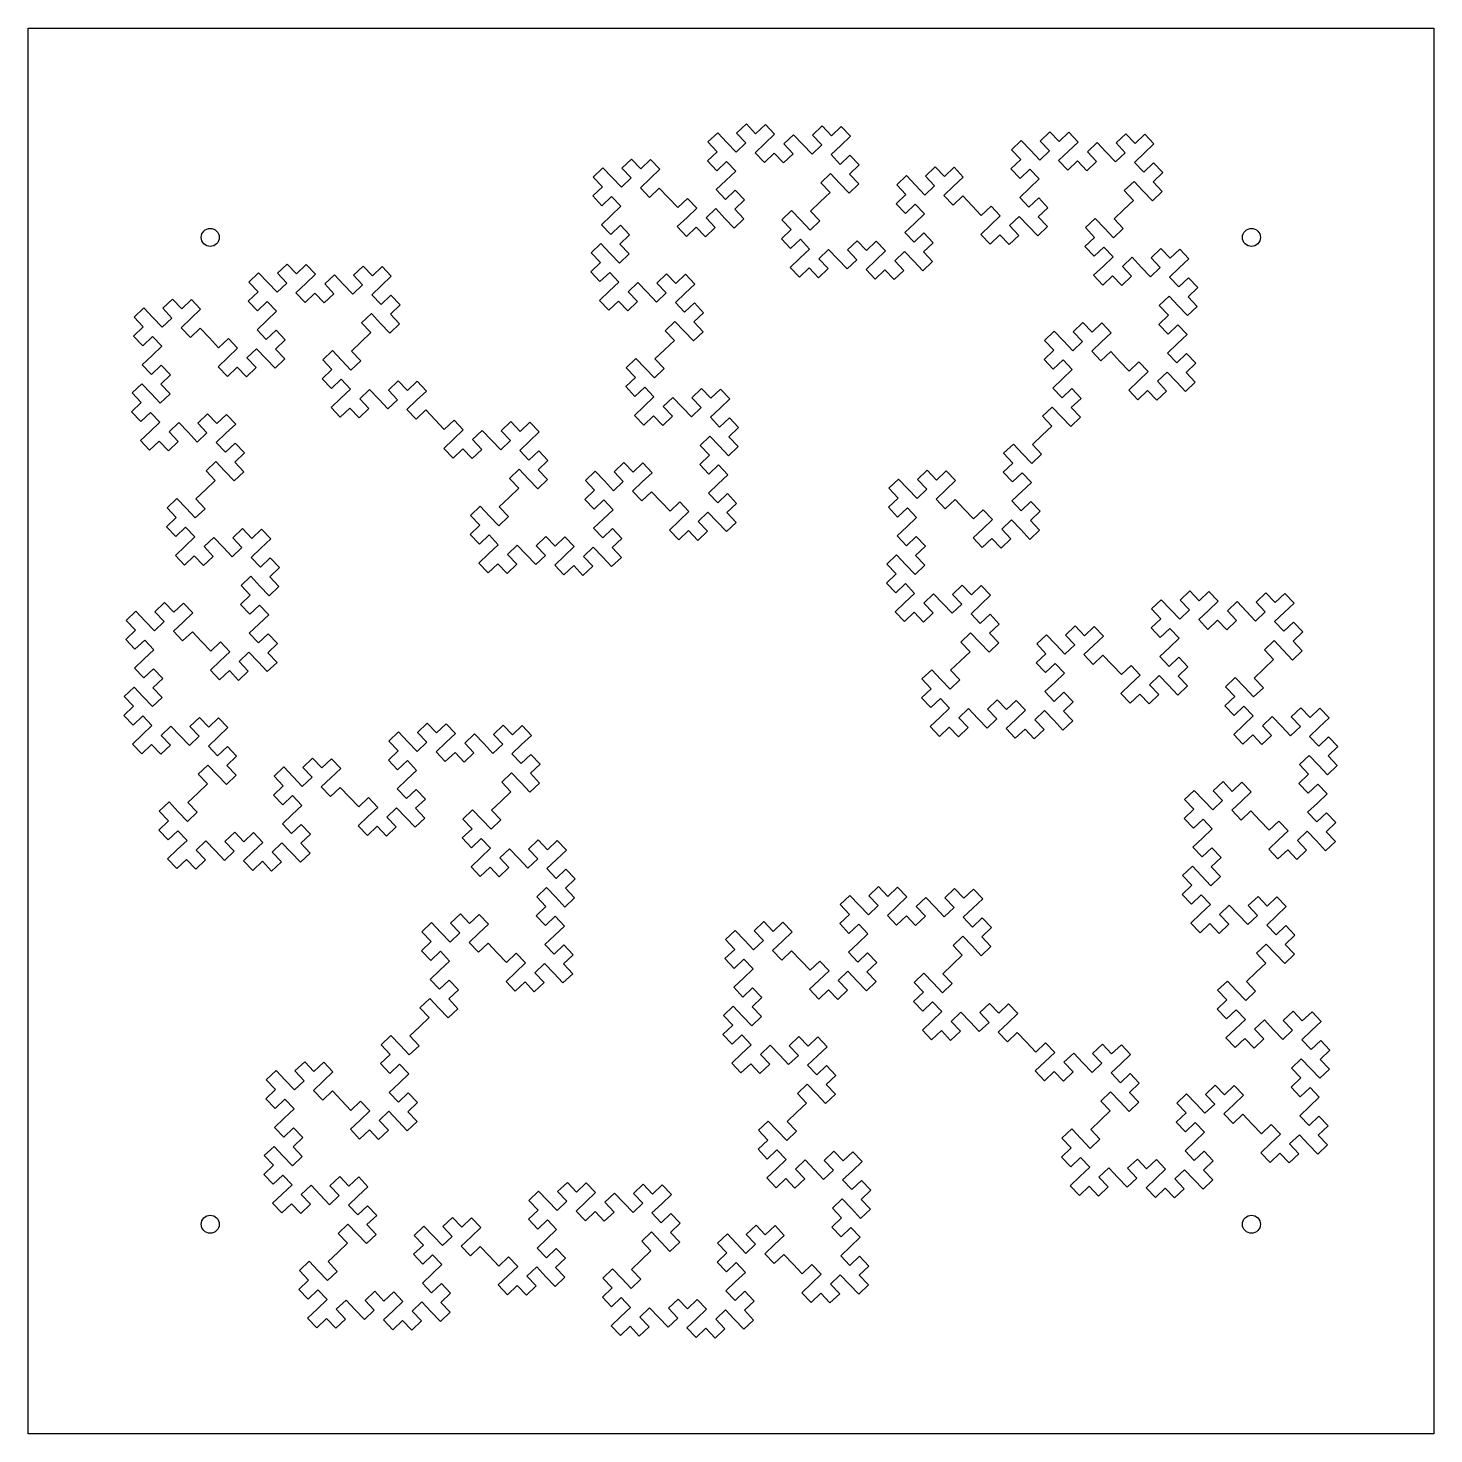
# Model space of a CAD drawing. Extents: x 13 to 197, y 56 to 241.
import ezdxf

# ---------------------------------------------------------------- set-up
doc = ezdxf.new("R2010")
doc.units = 0
doc.layers.get('0').update_dxf_attribs({"linetype": 'CONTINUOUS'})

msp = doc.modelspace()

# ---------------------------------------------------------------- linework, layer by layer
at = {"color": 5}
for points in [[(12.563976, 240.936025), (197.436026, 240.936025), (197.436026, 56.063977), (12.563976, 56.063977)], [(37.698561, 213.412048)], [(174.629035, 213.412048)], [(37.698561, 83.630255)], [(174.629035, 83.630255)]]:
    msp.add_lwpolyline(points, close=True, dxfattribs=at)
at = {"color": 7}
msp.add_lwpolyline([(25.145936, 150.551116), (26.425277, 151.766358), (25.210035, 153.045699), (26.489376, 154.260941), (27.704618, 152.9816), (28.91986, 151.702259), (30.199201, 152.917501), (28.983959, 154.196842), (30.2633, 155.412084), (29.048058, 156.691425), (27.768717, 155.476183), (26.553475, 156.755524), (27.832816, 157.970766), (29.112156, 159.186008), (27.896914, 160.465349), (26.617573, 159.250107), (25.402331, 160.529448), (26.681672, 161.74469), (25.46643, 163.024031), (26.745771, 164.239273), (27.961013, 162.959932), (29.176255, 161.680591), (30.455596, 162.895833), (29.240354, 164.175174), (30.519695, 165.390416), (31.734937, 164.111075), (33.014278, 165.326317), (34.22952, 164.046976), (32.950179, 162.831734), (31.670838, 161.616492), (32.88608, 160.337151), (34.165421, 161.552394), (35.380663, 160.273053), (36.595905, 158.993712), (37.875246, 160.208954), (39.090488, 158.929613), (37.811147, 157.714371), (36.531807, 156.499129), (37.747049, 155.219788), (39.02639, 156.43503), (40.241632, 155.155689), (41.520973, 156.370931), (40.30573, 157.650272), (41.585071, 158.865514), (42.800313, 157.586173), (44.015556, 156.306833), (45.294896, 157.522075), (44.079654, 158.801415), (45.358995, 160.016658), (44.143753, 161.295998), (42.864412, 160.080756), (41.64917, 161.360097), (42.928511, 162.575339), (44.207852, 163.790581), (42.99261, 165.069922), (41.713269, 163.85468), (40.498027, 165.134021), (41.777368, 166.349263), (40.562125, 167.628604), (41.841466, 168.843846), (43.056708, 167.564505), (44.271951, 166.285164), (45.551291, 167.500407), (44.336049, 168.779747), (45.61539, 169.99499), (44.400148, 171.27433), (43.120807, 170.059088), (41.905565, 171.338429), (43.184906, 172.553671), (44.464247, 173.768913), (43.249005, 175.048254), (41.969664, 173.833012), (40.754422, 175.112353), (39.475081, 173.897111), (40.690323, 172.61777), (39.410982, 171.402528), (38.19574, 172.681869), (36.980498, 173.96121), (35.701157, 172.745968), (36.916399, 171.466627), (35.637058, 170.251385), (34.421816, 171.530725), (33.142475, 170.315483), (31.927233, 171.594824), (33.206574, 172.810066), (34.485915, 174.025308), (33.270673, 175.304649), (31.991332, 174.089407), (30.77609, 175.368748), (32.055431, 176.58399), (30.840189, 177.863331), (32.119529, 179.078573), (33.334772, 177.799232), (34.550014, 176.519891), (35.829355, 177.735133), (34.614112, 179.014474), (35.893453, 180.229716), (37.172794, 181.444959), (35.957552, 182.724299), (37.236893, 183.939542), (38.452135, 182.660201), (39.667377, 181.38086), (40.946718, 182.596102), (39.731476, 183.875443), (41.010817, 185.090685), (39.795575, 186.370026), (38.516234, 185.154784), (37.300992, 186.434125), (38.580333, 187.649367), (39.859673, 188.864609), (38.644431, 190.14395), (37.36509, 188.928708), (36.149848, 190.208048), (34.870507, 188.992806), (36.08575, 187.713465), (34.806409, 186.498223), (33.591167, 187.777564), (32.375924, 189.056905), (31.096584, 187.841663), (32.311826, 186.562322), (31.032485, 185.34708), (29.817243, 186.626421), (28.537902, 185.411179), (27.32266, 186.69052), (28.602001, 187.905762), (29.881342, 189.121004), (28.666099, 190.400345), (27.386759, 189.185103), (26.171516, 190.464443), (27.450857, 191.679686), (26.235615, 192.959026), (27.514956, 194.174269), (28.730198, 192.894928), (29.94544, 191.615587), (31.224781, 192.830829), (30.009539, 194.11017), (31.28888, 195.325412), (30.073638, 196.604753), (28.794297, 195.389511), (27.579055, 196.668852), (28.858396, 197.884094), (30.137737, 199.099336), (28.922494, 200.378677), (27.643154, 199.163434), (26.427911, 200.442775), (27.707252, 201.658017), (26.49201, 202.937358), (27.771351, 204.1526), (28.986593, 202.87326), (30.201835, 201.593919), (31.481176, 202.809161), (30.265934, 204.088502), (31.545275, 205.303744), (32.760517, 204.024403), (34.039858, 205.239645), (35.2551, 203.960304), (33.975759, 202.745062), (32.696418, 201.52982), (33.91166, 200.250479), (35.191001, 201.465721), (36.406243, 200.18638), (37.621485, 198.907039), (38.900826, 200.122282), (40.116068, 198.842941), (38.836728, 197.627699), (37.557387, 196.412456), (38.772629, 195.133116), (40.05197, 196.348358), (41.267212, 195.069017), (42.546553, 196.284259), (41.331311, 197.5636), (42.610651, 198.778842), (43.825894, 197.499501), (45.041136, 196.22016), (46.320477, 197.435402), (45.105234, 198.714743), (46.384575, 199.929985), (45.169333, 201.209326), (43.889992, 199.994084), (42.67475, 201.273425), (43.954091, 202.488667), (45.233432, 203.703909), (44.01819, 204.98325), (42.738849, 203.768008), (41.523607, 205.047349), (42.802948, 206.262591), (41.587706, 207.541932), (42.867046, 208.757174), (44.082289, 207.477833), (45.297531, 206.198492), (46.576872, 207.413734), (45.361629, 208.693075), (46.64097, 209.908317), (47.856212, 208.628976), (49.135553, 209.844218), (50.350795, 208.564878), (49.071455, 207.349635), (47.792114, 206.134393), (49.007356, 204.855052), (50.286697, 206.070295), (51.501939, 204.790954), (52.78128, 206.006196), (51.566038, 207.285537), (52.845378, 208.500779), (54.060621, 207.221438), (55.275863, 205.942097), (56.555204, 207.157339), (55.339961, 208.43668), (56.619302, 209.651922), (57.834544, 208.372581), (59.113885, 209.587823), (60.329127, 208.308483), (59.049786, 207.09324), (57.770446, 205.877998), (58.985688, 204.598657), (60.265029, 205.8139), (61.480271, 204.534559), (60.20093, 203.319317), (61.416172, 202.039976), (60.136831, 200.824734), (58.921589, 202.104074), (57.706347, 203.383415), (56.427006, 202.168173), (57.642248, 200.888832), (56.362907, 199.67359), (55.083566, 198.458348), (56.298808, 197.179007), (55.019468, 195.963765), (53.804225, 197.243106), (52.588983, 198.522447), (51.309643, 197.307205), (52.524885, 196.027864), (51.245544, 194.812622), (52.460786, 193.533281), (53.740127, 194.748523), (54.955369, 193.469182), (53.676028, 192.25394), (52.396687, 191.038698), (53.611929, 189.759357), (54.89127, 190.974599), (56.106512, 189.695258), (57.385853, 190.9105), (56.170611, 192.189841), (57.449952, 193.405083), (58.665194, 192.125743), (59.880436, 190.846402), (61.159777, 192.061644), (59.944535, 193.340985), (61.223876, 194.556227), (62.439118, 193.276886), (63.718459, 194.492128), (64.933701, 193.212787), (63.65436, 191.997545), (62.375019, 190.782303), (63.590261, 189.502962), (64.869602, 190.718204), (66.084844, 189.438863), (67.300086, 188.159522), (68.579427, 189.374765), (69.794669, 188.095424), (68.515328, 186.880182), (67.235987, 185.664939), (68.45123, 184.385599), (69.73057, 185.600841), (70.945813, 184.3215), (72.225153, 185.536742), (71.009911, 186.816083), (72.289252, 188.031325), (73.504494, 186.751984), (74.719736, 185.472643), (75.999077, 186.687885), (74.783835, 187.967226), (76.063176, 189.182468), (77.278418, 187.903127), (78.557759, 189.118369), (79.773001, 187.839029), (78.49366, 186.623787), (77.214319, 185.408544), (78.429561, 184.129204), (79.708902, 185.344446), (80.924144, 184.065105), (79.644804, 182.849863), (80.860046, 181.570522), (79.580705, 180.35528), (78.365463, 181.634621), (77.150221, 182.913961), (75.87088, 181.698719), (77.086122, 180.419378), (75.806781, 179.204136), (74.52744, 177.988894), (75.742682, 176.709553), (74.463341, 175.494311), (73.248099, 176.773652), (72.032857, 178.052993), (70.753516, 176.837751), (71.968758, 175.55841), (70.689418, 174.343168), (71.90466, 173.063827), (73.184, 174.279069), (74.399243, 172.999728), (73.119902, 171.784486), (71.840561, 170.569244), (73.055803, 169.289903), (74.335144, 170.505145), (75.550386, 169.225804), (76.829727, 170.441047), (75.614485, 171.720387), (76.893826, 172.93563), (78.109068, 171.656289), (79.32431, 170.376948), (80.603651, 171.59219), (79.388409, 172.871531), (80.667749, 174.086773), (81.882992, 172.807432), (83.162332, 174.022674), (84.377575, 172.743333), (83.098234, 171.528091), (81.818893, 170.312849), (83.034135, 169.033508), (84.313476, 170.24875), (85.528718, 168.969409), (86.808059, 170.184651), (85.592817, 171.463992), (86.872158, 172.679234), (88.0874, 171.399894), (89.302642, 170.120553), (90.581983, 171.335795), (89.36674, 172.615136), (90.646081, 173.830378), (89.430839, 175.109719), (88.151498, 173.894477), (86.936256, 175.173817), (88.215597, 176.38906), (89.494938, 177.604302), (88.279696, 178.883643), (87.000355, 177.6684), (85.785113, 178.947741), (87.064454, 180.162983), (85.849212, 181.442324), (87.128553, 182.657566), (88.343795, 181.378226), (89.559037, 180.098885), (90.838378, 181.314127), (89.623136, 182.593468), (90.902476, 183.80871), (92.117719, 182.529369), (93.397059, 183.744611), (94.612301, 182.46527), (93.332961, 181.250028), (92.05362, 180.034786), (93.268862, 178.755445), (94.548203, 179.970687), (95.763445, 178.691346), (96.978687, 177.412005), (98.258028, 178.627248), (99.47327, 177.347907), (98.193929, 176.132665), (96.914588, 174.917422), (98.12983, 173.638082), (99.409171, 174.853324), (100.624413, 173.573983), (101.903754, 174.789225), (100.688512, 176.068566), (101.967853, 177.283808), (103.183095, 176.004467), (104.398337, 174.725126), (105.677678, 175.940368), (104.462436, 177.219709), (105.741777, 178.434951), (104.526535, 179.714292), (103.247194, 178.49905), (102.031952, 179.778391), (103.311293, 180.993633), (104.590633, 182.208875), (103.375391, 183.488216), (102.09605, 182.272974), (100.880808, 183.552315), (102.160149, 184.767557), (100.944907, 186.046898), (102.224248, 187.26214), (103.43949, 185.982799), (104.654732, 184.703458), (105.934073, 185.9187), (104.718831, 187.198041), (105.998172, 188.413283), (104.78293, 189.692624), (103.503589, 188.477382), (102.288347, 189.756723), (103.567688, 190.971965), (104.847028, 192.187207), (103.631786, 193.466548), (102.352445, 192.251306), (101.137203, 193.530647), (99.857862, 192.315405), (101.073105, 191.036064), (99.793764, 189.820822), (98.578522, 191.100162), (97.36328, 192.379503), (96.083939, 191.164261), (97.299181, 189.88492), (96.01984, 188.669678), (94.804598, 189.949019), (93.525257, 188.733777), (92.310015, 190.013118), (93.589356, 191.22836), (94.868697, 192.443602), (93.653454, 193.722943), (92.374114, 192.507701), (91.158871, 193.787042), (92.438212, 195.002284), (91.22297, 196.281625), (92.502311, 197.496867), (93.717553, 196.217526), (94.932795, 194.938185), (96.212136, 196.153427), (94.996894, 197.432768), (96.276235, 198.64801), (97.555576, 199.863252), (96.340334, 201.142593), (97.619675, 202.357835), (98.834917, 201.078494), (100.050159, 199.799153), (101.3295, 201.014396), (100.114258, 202.293736), (101.393598, 203.508979), (100.178356, 204.788319), (98.899015, 203.573077), (97.683773, 204.852418), (98.963114, 206.06766), (100.242455, 207.282902), (99.027213, 208.562243), (97.747872, 207.347001), (96.53263, 208.626342), (95.253289, 207.4111), (96.468531, 206.131759), (95.18919, 204.916517), (93.973948, 206.195858), (92.758706, 207.475199), (91.479365, 206.259957), (92.694607, 204.980616), (91.415266, 203.765374), (90.200024, 205.044714), (88.920683, 203.829472), (87.705441, 205.108813), (88.984782, 206.324055), (90.264123, 207.539297), (89.048881, 208.818638), (87.76954, 207.603396), (86.554298, 208.882737), (87.833639, 210.097979), (86.618397, 211.37732), (87.897738, 212.592562), (89.11298, 211.313221), (90.328222, 210.03388), (91.607563, 211.249123), (90.392321, 212.528463), (91.671662, 213.743706), (90.456419, 215.023046), (89.177079, 213.807804), (87.961836, 215.087145), (89.241177, 216.302387), (90.520518, 217.517629), (89.305276, 218.79697), (88.025935, 217.581728), (86.810693, 218.861069), (88.090034, 220.076311), (86.874792, 221.355652), (88.154133, 222.570894), (89.369375, 221.291553), (90.584617, 220.012212), (91.863958, 221.227454), (90.648716, 222.506795), (91.928057, 223.722037), (93.143299, 222.442697), (94.42264, 223.657939), (95.637882, 222.378598), (94.358541, 221.163356), (93.0792, 219.948114), (94.294442, 218.668773), (95.573783, 219.884015), (96.789025, 218.604674), (98.004267, 217.325333), (99.283608, 218.540575), (100.49885, 217.261234), (99.219509, 216.045992), (97.940168, 214.83075), (99.15541, 213.551409), (100.434751, 214.766651), (101.649993, 213.48731), (102.929334, 214.702553), (101.714092, 215.981893), (102.993433, 217.197136), (104.208675, 215.917795), (105.423917, 214.638454), (106.703258, 215.853696), (105.488016, 217.133037), (106.767357, 218.348279), (105.552115, 219.62762), (104.272774, 218.412378), (103.057532, 219.691719), (104.336873, 220.906961), (105.616214, 222.122203), (104.400971, 223.401544), (103.121631, 222.186302), (101.906388, 223.465642), (103.185729, 224.680885), (101.970487, 225.960225), (103.249828, 227.175467), (104.46507, 225.896127), (105.680312, 224.616786), (106.959653, 225.832028), (105.744411, 227.111369), (107.023752, 228.326611), (108.238994, 227.04727), (109.518335, 228.262512), (110.733577, 226.983171), (109.454236, 225.767929), (108.174895, 224.552687), (109.390137, 223.273346), (110.669478, 224.488588), (111.88472, 223.209247), (113.164061, 224.424489), (111.948819, 225.70383), (113.22816, 226.919072), (114.443402, 225.639732), (115.658644, 224.360391), (116.937985, 225.575633), (115.722743, 226.854974), (117.002084, 228.070216), (118.217326, 226.790875), (119.496667, 228.006117), (120.711909, 226.726776), (119.432568, 225.511534), (118.153227, 224.296292), (119.368469, 223.016951), (120.64781, 224.232193), (121.863052, 222.952852), (120.583711, 221.73761), (121.798954, 220.458269), (120.519613, 219.243027), (119.304371, 220.522368), (118.089128, 221.801709), (116.809788, 220.586467), (118.02503, 219.307126), (116.745689, 218.091884), (115.466348, 216.876642), (116.68159, 215.597301), (115.402249, 214.382059), (114.187007, 215.6614), (112.971765, 216.940741), (111.692424, 215.725498), (112.907666, 214.446158), (111.628325, 213.230915), (112.843567, 211.951575), (114.122908, 213.166817), (115.33815, 211.887476), (114.05881, 210.672234), (112.779469, 209.456992), (113.994711, 208.177651), (115.274052, 209.392893), (116.489294, 208.113552), (117.768635, 209.328794), (116.553393, 210.608135), (117.832733, 211.823377), (119.047976, 210.544036), (120.263218, 209.264695), (121.542559, 210.479937), (120.327316, 211.759278), (121.606657, 212.97452), (122.821899, 211.69518), (124.10124, 212.910422), (125.316482, 211.631081), (124.037142, 210.415839), (122.757801, 209.200597), (123.973043, 207.921256), (125.252384, 209.136498), (126.467626, 207.857157), (127.746967, 209.072399), (126.531724, 210.35174), (127.811065, 211.566982), (129.026307, 210.287641), (130.24155, 209.0083), (131.52089, 210.223542), (130.305648, 211.502883), (131.584989, 212.718125), (130.369747, 213.997466), (129.090406, 212.782224), (127.875164, 214.061565), (129.154505, 215.276807), (130.433846, 216.492049), (129.218604, 217.77139), (127.939263, 216.556148), (126.724021, 217.835489), (128.003362, 219.050731), (126.78812, 220.330072), (128.06746, 221.545314), (129.282702, 220.265973), (130.497945, 218.986632), (131.777285, 220.201874), (130.562043, 221.481215), (131.841384, 222.696457), (133.056626, 221.417116), (134.335967, 222.632359), (135.551209, 221.353018), (134.271868, 220.137776), (132.992528, 218.922533), (134.20777, 217.643193), (135.487111, 218.858435), (136.702353, 217.579094), (137.917595, 216.299753), (139.196936, 217.514995), (140.412178, 216.235654), (139.132837, 215.020412), (137.853496, 213.80517), (139.068738, 212.525829), (140.348079, 213.741071), (141.563321, 212.46173), (142.842662, 213.676972), (141.62742, 214.956313), (142.906761, 216.171555), (144.122003, 214.892215), (145.337245, 213.612874), (146.616586, 214.828116), (145.401344, 216.107457), (146.680685, 217.322699), (145.465442, 218.60204), (144.186102, 217.386798), (142.97086, 218.666138), (144.2502, 219.881381), (145.529541, 221.096623), (144.314299, 222.375963), (143.034958, 221.160721), (141.819716, 222.440062), (143.099057, 223.655304), (141.883815, 224.934645), (143.163156, 226.149887), (144.378398, 224.870546), (145.59364, 223.591206), (146.872981, 224.806448), (145.657739, 226.085789), (146.93708, 227.301031), (148.152322, 226.02169), (149.431663, 227.236932), (150.646905, 225.957591), (149.367564, 224.742349), (148.088223, 223.527107), (149.303465, 222.247766), (150.582806, 223.463008), (151.798048, 222.183667), (153.077389, 223.398909), (151.862147, 224.67825), (153.141488, 225.893492), (154.35673, 224.614151), (155.571972, 223.334811), (156.851313, 224.550053), (155.636071, 225.829394), (156.915412, 227.044636), (158.130654, 225.765295), (159.409995, 226.980537), (160.625237, 225.701196), (159.345896, 224.485954), (158.066555, 223.270712), (159.281797, 221.991371), (160.561138, 223.206613), (161.77638, 221.927272), (160.497039, 220.71203), (161.712281, 219.432689), (160.43294, 218.217447), (159.217698, 219.496788), (158.002456, 220.776129), (156.723115, 219.560887), (157.938357, 218.281546), (156.659017, 217.066304), (155.379676, 215.851062), (156.594918, 214.571721), (155.315577, 213.356479), (154.100335, 214.63582), (152.885093, 215.91516), (151.605752, 214.699918), (152.820994, 213.420577), (151.541653, 212.205335), (152.756895, 210.925994), (154.036236, 212.141237), (155.251478, 210.861896), (153.972137, 209.646654), (152.692796, 208.431411), (153.908039, 207.152071), (155.187379, 208.367313), (156.402621, 207.087972), (157.681962, 208.303214), (156.46672, 209.582555), (157.746061, 210.797797), (158.961303, 209.518456), (160.176545, 208.239115), (161.455886, 209.454357), (160.240644, 210.733698), (161.519985, 211.94894), (162.735227, 210.669599), (164.014568, 211.884841), (165.22981, 210.605501), (163.950469, 209.390259), (162.671128, 208.175016), (163.88637, 206.895676), (165.165711, 208.110918), (166.380953, 206.831577), (165.101613, 205.616335), (166.316855, 204.336994), (165.037514, 203.121752), (163.822272, 204.401093), (162.60703, 205.680433), (161.327689, 204.465191), (162.542931, 203.18585), (161.26359, 201.970608), (162.478832, 200.691267), (163.758173, 201.90651), (164.973415, 200.627169), (163.694074, 199.411927), (162.414733, 198.196684), (163.629975, 196.917344), (164.909316, 198.132586), (166.124558, 196.853245), (164.845218, 195.638003), (166.06046, 194.358662), (164.781119, 193.14342), (163.565877, 194.422761), (162.350635, 195.702102), (161.071294, 194.486859), (162.286536, 193.207519), (161.007195, 191.992276), (159.791953, 193.271617), (158.512612, 192.056375), (157.29737, 193.335716), (158.576711, 194.550958), (159.856052, 195.7662), (158.640809, 197.045541), (157.361469, 195.830299), (156.146226, 197.10964), (154.930984, 198.388981), (153.651643, 197.173739), (152.436401, 198.45308), (153.715742, 199.668322), (154.995083, 200.883564), (153.779841, 202.162905), (152.5005, 200.947663), (151.285258, 202.227003), (150.005917, 201.011761), (151.221159, 199.73242), (149.941818, 198.517178), (148.726576, 199.796519), (147.511334, 201.07586), (146.231993, 199.860618), (147.447235, 198.581277), (146.167895, 197.366035), (147.383137, 196.086694), (148.662478, 197.301936), (149.87772, 196.022595), (148.598379, 194.807353), (147.319038, 193.592111), (148.53428, 192.31277), (149.813621, 193.528012), (151.028863, 192.248671), (149.749522, 191.033429), (150.964764, 189.754088), (149.685423, 188.538846), (148.470181, 189.818187), (147.254939, 191.097528), (145.975598, 189.882286), (147.19084, 188.602945), (145.911499, 187.387703), (144.632159, 186.172461), (145.847401, 184.89312), (144.56806, 183.677878), (143.352818, 184.957219), (142.137576, 186.23656), (140.858235, 185.021318), (142.073477, 183.741977), (140.794136, 182.526735), (142.009378, 181.247394), (143.288719, 182.462636), (144.503961, 181.183295), (143.22462, 179.968053), (141.945279, 178.752811), (143.160521, 177.47347), (144.439862, 178.688712), (145.655104, 177.409371), (144.375764, 176.194129), (145.591006, 174.914788), (144.311665, 173.699546), (143.096423, 174.978887), (141.881181, 176.258228), (140.60184, 175.042986), (141.817082, 173.763645), (140.537741, 172.548403), (139.322499, 173.827744), (138.043158, 172.612501), (136.827916, 173.891842), (138.107257, 175.107084), (139.386598, 176.322326), (138.171356, 177.601667), (136.892015, 176.386425), (135.676773, 177.665766), (134.46153, 178.945107), (133.18219, 177.729865), (131.966947, 179.009206), (133.246288, 180.224448), (134.525629, 181.43969), (133.310387, 182.719031), (132.031046, 181.503789), (130.815804, 182.78313), (129.536463, 181.567887), (130.751705, 180.288547), (129.472364, 179.073305), (128.257122, 180.352645), (127.04188, 181.631986), (125.762539, 180.416744), (126.977781, 179.137403), (125.698441, 177.922161), (126.913683, 176.64282), (128.193024, 177.858062), (129.408266, 176.578722), (128.128925, 175.363479), (126.849584, 174.148237), (128.064826, 172.868896), (129.344167, 174.084139), (130.559409, 172.804798), (129.280068, 171.589556), (130.49531, 170.310215), (129.215969, 169.094973), (128.000727, 170.374313), (126.785485, 171.653654), (125.506144, 170.438412), (126.721386, 169.159071), (125.442046, 167.943829), (126.657288, 166.664488), (127.936629, 167.87973), (129.151871, 166.60039), (127.87253, 165.385147), (126.593189, 164.169905), (127.808431, 162.890565), (129.087772, 164.105807), (130.303014, 162.826466), (131.582355, 164.041708), (130.367113, 165.321049), (131.646454, 166.536291), (132.861696, 165.25695), (134.076938, 163.977609), (135.356279, 165.192851), (134.141037, 166.472192), (135.420378, 167.687434), (136.63562, 166.408093), (137.91496, 167.623335), (139.130203, 166.343995), (137.850862, 165.128752), (136.571521, 163.91351), (137.786763, 162.634169), (139.066104, 163.849412), (140.281346, 162.570071), (139.002005, 161.354829), (140.217247, 160.075488), (138.937906, 158.860246), (137.722664, 160.139586), (136.507422, 161.418927), (135.228081, 160.203685), (136.443323, 158.924344), (135.163982, 157.709102), (133.884642, 156.49386), (135.099884, 155.214519), (133.820543, 153.999277), (132.605301, 155.278618), (131.390059, 156.557959), (130.110718, 155.342717), (131.32596, 154.063376), (130.046619, 152.848134), (131.261861, 151.568793), (132.541202, 152.784035), (133.756444, 151.504694), (132.477103, 150.289452), (131.197762, 149.07421), (132.413004, 147.794869), (133.692345, 149.010111), (134.907587, 147.73077), (136.186928, 148.946012), (134.971686, 150.225353), (136.251027, 151.440595), (137.466269, 150.161255), (138.681511, 148.881914), (139.960852, 150.097156), (138.74561, 151.376497), (140.024951, 152.591739), (141.240193, 151.312398), (142.519534, 152.52764), (143.734776, 151.248299), (142.455435, 150.033057), (141.176094, 148.817815), (142.391336, 147.538474), (143.670677, 148.753716), (144.885919, 147.474375), (146.16526, 148.689617), (144.950018, 149.968958), (146.229359, 151.1842), (147.444601, 149.90486), (148.659843, 148.625519), (149.939184, 149.840761), (148.723942, 151.120102), (150.003283, 152.335344), (148.788041, 153.614685), (147.5087, 152.399443), (146.293458, 153.678783), (147.572799, 154.894025), (148.852139, 156.109268), (147.636897, 157.388608), (146.357556, 156.173366), (145.142314, 157.452707), (146.421655, 158.667949), (145.206413, 159.94729), (146.485754, 161.162532), (147.700996, 159.883191), (148.916238, 158.603851), (150.195579, 159.819093), (148.980337, 161.098434), (150.259678, 162.313676), (151.47492, 161.034335), (152.754261, 162.249577), (153.969503, 160.970236), (152.690162, 159.754994), (151.410821, 158.539752), (152.626063, 157.260411), (153.905404, 158.475653), (155.120646, 157.196312), (156.335888, 155.916971), (157.615229, 157.132213), (158.830471, 155.852873), (157.551131, 154.63763), (156.27179, 153.422388), (157.487032, 152.143047), (158.766373, 153.35829), (159.981615, 152.078949), (161.260956, 153.294191), (160.045714, 154.573532), (161.325054, 155.788774), (162.540296, 154.509433), (163.755539, 153.230092), (165.034879, 154.445334), (163.819637, 155.724675), (165.098978, 156.939917), (163.883736, 158.219258), (162.604395, 157.004016), (161.389153, 158.283357), (162.668494, 159.498599), (163.947835, 160.713841), (162.732593, 161.993182), (161.453252, 160.77794), (160.23801, 162.057281), (161.517351, 163.272523), (160.302109, 164.551864), (161.581449, 165.767106), (162.796692, 164.487765), (164.011934, 163.208424), (165.291275, 164.423666), (164.076032, 165.703007), (165.355373, 166.918249), (166.570615, 165.638908), (167.849956, 166.85415), (169.065198, 165.574809), (167.785857, 164.359567), (166.506517, 163.144325), (167.721759, 161.864984), (169.0011, 163.080226), (170.216342, 161.800886), (171.495683, 163.016128), (170.28044, 164.295469), (171.559781, 165.510711), (172.775023, 164.23137), (173.990266, 162.952029), (175.269606, 164.167271), (174.054364, 165.446612), (175.333705, 166.661854), (176.548947, 165.382513), (177.828288, 166.597755), (179.04353, 165.318414), (177.764189, 164.103172), (176.484849, 162.88793), (177.700091, 161.608589), (178.979432, 162.823831), (180.194674, 161.544491), (178.915333, 160.329248), (180.130575, 159.049908), (178.851234, 157.834665), (177.635992, 159.114006), (176.42075, 160.393347), (175.141409, 159.178105), (176.356651, 157.898764), (175.07731, 156.683522), (173.797969, 155.46828), (175.013211, 154.188939), (173.733871, 152.973697), (172.518628, 154.253038), (171.303386, 155.532379), (170.024045, 154.317137), (171.239288, 153.037796), (169.959947, 151.822554), (171.175189, 150.543213), (172.45453, 151.758455), (173.669772, 150.479114), (172.390431, 149.263872), (171.11109, 148.04863), (172.326332, 146.769289), (173.605673, 147.984531), (174.820915, 146.70519), (176.100256, 147.920432), (174.885014, 149.199773), (176.164355, 150.415015), (177.379597, 149.135674), (178.594839, 147.856334), (179.87418, 149.071576), (178.658938, 150.350917), (179.938279, 151.566159), (181.153521, 150.286818), (182.432862, 151.50206), (183.648104, 150.222719), (182.368763, 149.007477), (181.089422, 147.792235), (182.304664, 146.512894), (183.584005, 147.728136), (184.799247, 146.448795), (183.519906, 145.233553), (184.735148, 143.954212), (183.455807, 142.73897), (182.240565, 144.018311), (181.025323, 145.297652), (179.745982, 144.08241), (180.961224, 142.803069), (179.681884, 141.587827), (180.897126, 140.308486), (182.176467, 141.523728), (183.391709, 140.244387), (182.112368, 139.029145), (180.833027, 137.813903), (182.048269, 136.534562), (183.32761, 137.749804), (184.542852, 136.470463), (183.263511, 135.255221), (184.478753, 133.97588), (183.199412, 132.760638), (181.98417, 134.039979), (180.768928, 135.31932), (179.489587, 134.104078), (180.704829, 132.824737), (179.425489, 131.609495), (178.210246, 132.888836), (176.930906, 131.673594), (175.715663, 132.952934), (176.995004, 134.168177), (178.274345, 135.383419), (177.059103, 136.66276), (175.779762, 135.447517), (174.56452, 136.726858), (173.349278, 138.006199), (172.069937, 136.790957), (170.854695, 138.070298), (172.134036, 139.28554), (173.413377, 140.500782), (172.198135, 141.780123), (170.918794, 140.564881), (169.703552, 141.844222), (168.424211, 140.62898), (169.639453, 139.349639), (168.360112, 138.134397), (167.14487, 139.413738), (165.929628, 140.693078), (164.650287, 139.477836), (165.865529, 138.198495), (164.586188, 136.983253), (165.80143, 135.703912), (167.080771, 136.919155), (168.296013, 135.639814), (167.016672, 134.424572), (165.737332, 133.209329), (166.952574, 131.929989), (168.231914, 133.145231), (169.447157, 131.86589), (168.167816, 130.650648), (169.383058, 129.371307), (168.103717, 128.156065), (166.888475, 129.435406), (165.673233, 130.714746), (164.393892, 129.499504), (165.609134, 128.220164), (164.329793, 127.004921), (165.545035, 125.725581), (166.824376, 126.940823), (168.039618, 125.661482), (166.760277, 124.44624), (165.480936, 123.230998), (166.696179, 121.951657), (167.975519, 123.166899), (169.190762, 121.887558), (170.470102, 123.1028), (169.25486, 124.382141), (170.534201, 125.597383), (171.749443, 124.318042), (172.964685, 123.038701), (174.244026, 124.253943), (173.028784, 125.533284), (174.308125, 126.748526), (175.523367, 125.469185), (176.802708, 126.684428), (178.01795, 125.405087), (176.738609, 124.189845), (175.459268, 122.974603), (176.674511, 121.695262), (177.953851, 122.910504), (179.169093, 121.631163), (177.889753, 120.415921), (179.104995, 119.13658), (177.825654, 117.921338), (176.610412, 119.200679), (175.39517, 120.48002), (174.115829, 119.264777), (175.331071, 117.985437), (174.05173, 116.770194), (172.772389, 115.554952), (173.987631, 114.275611), (172.70829, 113.060369), (171.493048, 114.33971), (170.277806, 115.619051), (168.998465, 114.403809), (170.213707, 113.124468), (168.934367, 111.909226), (170.149609, 110.629885), (171.42895, 111.845127), (172.644192, 110.565786), (171.364851, 109.350544), (170.08551, 108.135302), (171.300752, 106.855961), (172.580093, 108.071203), (173.795335, 106.791863), (175.074676, 108.007105), (173.859434, 109.286445), (175.138775, 110.501688), (176.354017, 109.222347), (177.569259, 107.943006), (178.8486, 109.158248), (177.633358, 110.437589), (178.912698, 111.652831), (180.127941, 110.37349), (181.407281, 111.588732), (182.622524, 110.309391), (181.343183, 109.094149), (180.063842, 107.878907), (181.279084, 106.599566), (182.558425, 107.814808), (183.773667, 106.535467), (182.494326, 105.320225), (183.709568, 104.040884), (182.430227, 102.825642), (181.214985, 104.104983), (179.999743, 105.384324), (178.720402, 104.169082), (179.935644, 102.889741), (178.656303, 101.674499), (179.871546, 100.395158), (181.150886, 101.6104), (182.366129, 100.331059), (181.086788, 99.115817), (179.807447, 97.900575), (181.022689, 96.621234), (182.30203, 97.836476), (183.517272, 96.557136), (182.237931, 95.341893), (183.453173, 94.062553), (182.173832, 92.84731), (180.95859, 94.126651), (179.743348, 95.405992), (178.464007, 94.19075), (179.679249, 92.911409), (178.399908, 91.696167), (177.184666, 92.975508), (175.905325, 91.760266), (174.690083, 93.039607), (175.969424, 94.254849), (177.248765, 95.470091), (176.033523, 96.749432), (174.754182, 95.53419), (173.53894, 96.813531), (172.323698, 98.092871), (171.044357, 96.877629), (169.829115, 98.15697), (171.108456, 99.372212), (172.387797, 100.587454), (171.172554, 101.866795), (169.893214, 100.651553), (168.677971, 101.930894), (167.398631, 100.715652), (168.613873, 99.436311), (167.334532, 98.221069), (166.11929, 99.50041), (164.904048, 100.779751), (163.624707, 99.564509), (164.839949, 98.285168), (163.560608, 97.069926), (164.77585, 95.790585), (166.055191, 97.005827), (167.270433, 95.726486), (165.991092, 94.511244), (164.711751, 93.296002), (165.926993, 92.016661), (167.206334, 93.231903), (168.421576, 91.952562), (167.142236, 90.73732), (168.357478, 89.457979), (167.078137, 88.242737), (165.862895, 89.522078), (164.647653, 90.801419), (163.368312, 89.586177), (164.583554, 88.306836), (163.304213, 87.091594), (162.088971, 88.370935), (160.80963, 87.155692), (159.594388, 88.435033), (160.873729, 89.650275), (162.15307, 90.865518), (160.937828, 92.144858), (159.658487, 90.929616), (158.443245, 92.208957), (157.163904, 90.993715), (158.379146, 89.714374), (157.099805, 88.499132), (155.884563, 89.778473), (154.669321, 91.057814), (153.38998, 89.842572), (154.605222, 88.563231), (153.325881, 87.347989), (152.110639, 88.62733), (150.831298, 87.412087), (149.616056, 88.691428), (150.895397, 89.90667), (152.174738, 91.121913), (150.959496, 92.401253), (149.680155, 91.186011), (148.464913, 92.465352), (149.744253, 93.680594), (148.529011, 94.959935), (149.808352, 96.175177), (151.023594, 94.895836), (152.238836, 93.616496), (153.518177, 94.831738), (152.302935, 96.111079), (153.582276, 97.326321), (154.861617, 98.541563), (153.646375, 99.820904), (154.925716, 101.036146), (156.140958, 99.756805), (157.3562, 98.477464), (158.635541, 99.692706), (157.420299, 100.972047), (158.69964, 102.187289), (157.484397, 103.46663), (156.205057, 102.251388), (154.989814, 103.530729), (156.269155, 104.745971), (157.548496, 105.961213), (156.333254, 107.240554), (155.053913, 106.025312), (153.838671, 107.304653), (152.55933, 106.08941), (153.774572, 104.81007), (152.495232, 103.594827), (151.279989, 104.874168), (150.064747, 106.153509), (148.785406, 104.938267), (150.000649, 103.658926), (148.721308, 102.443684), (147.506066, 103.723025), (146.226725, 102.507783), (145.011483, 103.787124), (146.290823, 105.002366), (147.570164, 106.217608), (146.354922, 107.496949), (145.075581, 106.281707), (143.860339, 107.561048), (142.645097, 108.840388), (141.365756, 107.625146), (140.150514, 108.904487), (141.429855, 110.119729), (142.709196, 111.334971), (141.493954, 112.614312), (140.214613, 111.39907), (138.999371, 112.678411), (137.72003, 111.463169), (138.935272, 110.183828), (137.655931, 108.968586), (136.440689, 110.247927), (135.225447, 111.527268), (133.946106, 110.312026), (135.161348, 109.032685), (133.882007, 107.817443), (132.666765, 109.096784), (131.387424, 107.881541), (130.172182, 109.160882), (131.451523, 110.376124), (132.730864, 111.591367), (131.515622, 112.870707), (130.236281, 111.655465), (129.021039, 112.934806), (130.30038, 114.150048), (129.085138, 115.429389), (130.364478, 116.644631), (131.579721, 115.36529), (132.794963, 114.085949), (134.074304, 115.301192), (132.859061, 116.580532), (134.138402, 117.795775), (135.417743, 119.011017), (134.202501, 120.290358), (135.481842, 121.5056), (136.697084, 120.226259), (137.912326, 118.946918), (139.191667, 120.16216), (137.976425, 121.441501), (139.255766, 122.656743), (138.040524, 123.936084), (136.761183, 122.720842), (135.545941, 124.000183), (136.825282, 125.215425), (138.104622, 126.430667), (136.88938, 127.710008), (135.610039, 126.494766), (134.394797, 127.774107), (133.115456, 126.558864), (134.330699, 125.279524), (133.051358, 124.064281), (131.836116, 125.343622), (130.620874, 126.622963), (129.341533, 125.407721), (130.556775, 124.12838), (129.277434, 122.913138), (128.062192, 124.192479), (126.782851, 122.977237), (125.567609, 124.256578), (126.84695, 125.47182), (128.126291, 126.687062), (126.911048, 127.966403), (125.631708, 126.751161), (124.416465, 128.030502), (123.137125, 126.815259), (124.352367, 125.535919), (123.073026, 124.320676), (121.857784, 125.600017), (120.642542, 126.879358), (119.363201, 125.664116), (120.578443, 124.384775), (119.299102, 123.169533), (120.514344, 121.890192), (121.793685, 123.105434), (123.008927, 121.826093), (121.729586, 120.610851), (120.450245, 119.395609), (121.665487, 118.116268), (122.944828, 119.33151), (124.16007, 118.05217), (122.88073, 116.836928), (124.095972, 115.557587), (122.816631, 114.342345), (121.601389, 115.621685), (120.386147, 116.901026), (119.106806, 115.685784), (120.322048, 114.406443), (119.042707, 113.191201), (117.827465, 114.470542), (116.548124, 113.2553), (115.332882, 114.534641), (116.612223, 115.749883), (117.891564, 116.965125), (116.676321, 118.244466), (115.396981, 117.029224), (114.181738, 118.308565), (112.966496, 119.587906), (111.687155, 118.372663), (110.471913, 119.652004), (111.751254, 120.867246), (113.030595, 122.082489), (111.815353, 123.361829), (110.536012, 122.146587), (109.32077, 123.425928), (108.041429, 122.210686), (109.256671, 120.931345), (107.97733, 119.716103), (106.762088, 120.995444), (105.546846, 122.274785), (104.267505, 121.059543), (105.482747, 119.780202), (104.203407, 118.56496), (105.418649, 117.285619), (106.69799, 118.500861), (107.913232, 117.22152), (106.633891, 116.006278), (105.35455, 114.791036), (106.569792, 113.511695), (107.849133, 114.726937), (109.064375, 113.447596), (107.785034, 112.232354), (109.000276, 110.953013), (107.720935, 109.737771), (106.505693, 111.017112), (105.290451, 112.296453), (104.01111, 111.081211), (105.226352, 109.80187), (103.947012, 108.586628), (105.162254, 107.307287), (106.441594, 108.522529), (107.656837, 107.243188), (106.377496, 106.027946), (105.098155, 104.812704), (106.313397, 103.533363), (107.592738, 104.748605), (108.80798, 103.469264), (110.087321, 104.684506), (108.872079, 105.963847), (110.15142, 107.179089), (111.366662, 105.899749), (112.581904, 104.620408), (113.861245, 105.83565), (112.646003, 107.114991), (113.925343, 108.330233), (115.140586, 107.050892), (116.419926, 108.266134), (117.635169, 106.986793), (116.355828, 105.771551), (115.076487, 104.556309), (116.291729, 103.276968), (117.57107, 104.49221), (118.786312, 103.212869), (117.506971, 101.997627), (118.722213, 100.718286), (117.442872, 99.503044), (116.22763, 100.782385), (115.012388, 102.061726), (113.733047, 100.846484), (114.948289, 99.567143), (113.668948, 98.351901), (112.389608, 97.136659), (113.60485, 95.857318), (112.325509, 94.642076), (111.110267, 95.921417), (109.895025, 97.200757), (108.615684, 95.985515), (109.830926, 94.706174), (108.551585, 93.490932), (109.766827, 92.211591), (111.046168, 93.426834), (112.26141, 92.147493), (110.982069, 90.932251), (109.702728, 89.717009), (110.91797, 88.437668), (112.197311, 89.65291), (113.412553, 88.373569), (114.691894, 89.588811), (113.476652, 90.868152), (114.755993, 92.083394), (115.971235, 90.804053), (117.186477, 89.524712), (118.465818, 90.739954), (117.250576, 92.019295), (118.529917, 93.234537), (119.745159, 91.955196), (121.0245, 93.170439), (122.239742, 91.891098), (120.960401, 90.675856), (119.68106, 89.460613), (120.896302, 88.181273), (122.175643, 89.396515), (123.390885, 88.117174), (122.111544, 86.901932), (123.326787, 85.622591), (122.047446, 84.407349), (120.832204, 85.68669), (119.616961, 86.96603), (118.337621, 85.750788), (119.552863, 84.471448), (118.273522, 83.256205), (119.488764, 81.976865), (120.768105, 83.192107), (121.983347, 81.912766), (120.704006, 80.697524), (119.424665, 79.482282), (120.639907, 78.202941), (121.919248, 79.418183), (123.13449, 78.138842), (121.855149, 76.9236), (123.070391, 75.644259), (121.791051, 74.429017), (120.575809, 75.708358), (119.360566, 76.987699), (118.081226, 75.772456), (119.296468, 74.493116), (118.017127, 73.277873), (116.801885, 74.557214), (115.522544, 73.341972), (114.307302, 74.621313), (115.586643, 75.836555), (116.865983, 77.051797), (115.650741, 78.331138), (114.3714, 77.115896), (113.156158, 78.395237), (111.940916, 79.674578), (110.661575, 78.459336), (109.446333, 79.738677), (110.725674, 80.953919), (112.005015, 82.169161), (110.789773, 83.448502), (109.510432, 82.23326), (108.29519, 83.5126), (107.015849, 82.297358), (108.231091, 81.018017), (106.95175, 79.802775), (105.736508, 81.082116), (104.521266, 82.361457), (103.241925, 81.146215), (104.457167, 79.866874), (103.177826, 78.651632), (104.393069, 77.372291), (105.672409, 78.587533), (106.887651, 77.308192), (105.608311, 76.09295), (104.32897, 74.877708), (105.544212, 73.598367), (106.823553, 74.813609), (108.038795, 73.534269), (106.759454, 72.319026), (107.974696, 71.039686), (106.695355, 69.824443), (105.480113, 71.103784), (104.264871, 72.383125), (102.98553, 71.167883), (104.200772, 69.888542), (102.921431, 68.6733), (101.706189, 69.952641), (100.426848, 68.737399), (99.211606, 70.01674), (100.490947, 71.231982), (101.770288, 72.447224), (100.555046, 73.726565), (99.275705, 72.511323), (98.060463, 73.790664), (96.781122, 72.575421), (97.996364, 71.296081), (96.717023, 70.080838), (95.501781, 71.360179), (94.286539, 72.63952), (93.007198, 71.424278), (94.22244, 70.144937), (92.943099, 68.929695), (91.727857, 70.209036), (90.448516, 68.993794), (89.233274, 70.273135), (90.512615, 71.488377), (91.791956, 72.703619), (90.576714, 73.98296), (89.297373, 72.767718), (88.082131, 74.047059), (89.361472, 75.262301), (88.14623, 76.541642), (89.425571, 77.756884), (90.640813, 76.477543), (91.856055, 75.198202), (93.135396, 76.413444), (91.920154, 77.692785), (93.199494, 78.908027), (94.478835, 80.123269), (93.263593, 81.40261), (94.542934, 82.617852), (95.758176, 81.338511), (96.973418, 80.05917), (98.252759, 81.274412), (97.037517, 82.553753), (98.316858, 83.768995), (97.101616, 85.048336), (95.822275, 83.833094), (94.607033, 85.112435), (95.886374, 86.327677), (97.165715, 87.542919), (95.950472, 88.82226), (94.671132, 87.607018), (93.45589, 88.886359), (92.176549, 87.671117), (93.391791, 86.391776), (92.11245, 85.176534), (90.897208, 86.455875), (89.681966, 87.735216), (88.402625, 86.519973), (89.617867, 85.240633), (88.338526, 84.025391), (87.123284, 85.304731), (85.843943, 84.089489), (84.628701, 85.36883), (85.908042, 86.584072), (87.187383, 87.799314), (85.972141, 89.078655), (84.6928, 87.863413), (83.477558, 89.142754), (82.198217, 87.927512), (83.413459, 86.648171), (82.134118, 85.432929), (80.918876, 86.71227), (79.703634, 87.991611), (78.424293, 86.776369), (79.639535, 85.497028), (78.360194, 84.281786), (79.575436, 83.002445), (80.854777, 84.217687), (82.070019, 82.938346), (80.790678, 81.723104), (79.511337, 80.507862), (80.72658, 79.228521), (82.00592, 80.443763), (83.221163, 79.164422), (81.941822, 77.94918), (83.157064, 76.669839), (81.877723, 75.454597), (80.662481, 76.733938), (79.447239, 78.013279), (78.167898, 76.798037), (79.38314, 75.518696), (78.103799, 74.303454), (76.888557, 75.582794), (75.609216, 74.367552), (74.393974, 75.646893), (75.673315, 76.862135), (76.952656, 78.077377), (75.737414, 79.356718), (74.458073, 78.141476), (73.242831, 79.420817), (72.027589, 80.700158), (70.748248, 79.484916), (69.533006, 80.764257), (70.812346, 81.979499), (72.091687, 83.194741), (70.876445, 84.474082), (69.597104, 83.25884), (68.381862, 84.538181), (67.102521, 83.322938), (68.317763, 82.043598), (67.038423, 80.828355), (65.82318, 82.107696), (64.607938, 83.387037), (63.328597, 82.171795), (64.54384, 80.892454), (63.264499, 79.677212), (64.479741, 78.397871), (65.759082, 79.613113), (66.974324, 78.333773), (65.694983, 77.11853), (64.415642, 75.903288), (65.630884, 74.623947), (66.910225, 75.83919), (68.125467, 74.559849), (66.846126, 73.344607), (68.061368, 72.065266), (66.782028, 70.850024), (65.566785, 72.129364), (64.351543, 73.408705), (63.072202, 72.193463), (64.287445, 70.914122), (63.008104, 69.69888), (61.792862, 70.978221), (60.513521, 69.762979), (59.298279, 71.04232), (60.577619, 72.257562), (61.85696, 73.472804), (60.641718, 74.752145), (59.362377, 73.536903), (58.147135, 74.816244), (56.867794, 73.601002), (58.083036, 72.321661), (56.803696, 71.106419), (55.588453, 72.385759), (54.373211, 73.6651), (53.093871, 72.449858), (54.309113, 71.170517), (53.029772, 69.955275), (51.81453, 71.234616), (50.535189, 70.019374), (49.319947, 71.298715), (50.599288, 72.513957), (51.878628, 73.729199), (50.663386, 75.00854), (49.384045, 73.793298), (48.168803, 75.072639), (49.448144, 76.287881), (48.232902, 77.567222), (49.512243, 78.782464), (50.727485, 77.503123), (51.942727, 76.223782), (53.222068, 77.439024), (52.006826, 78.718365), (53.286167, 79.933607), (54.565508, 81.148849), (53.350266, 82.42819), (54.629606, 83.643432), (55.844849, 82.364091), (57.060091, 81.084751), (58.339432, 82.299993), (57.124189, 83.579334), (58.40353, 84.794576), (57.188288, 86.073916), (55.908947, 84.858674), (54.693705, 86.138015), (55.973046, 87.353257), (57.252387, 88.568499), (56.037145, 89.84784), (54.757804, 88.632598), (53.542562, 89.911939), (52.263221, 88.696697), (53.478463, 87.417356), (52.199122, 86.202114), (50.98388, 87.481455), (49.768638, 88.760796), (48.489297, 87.545554), (49.704539, 86.266213), (48.425198, 85.050971), (47.209956, 86.330312), (45.930615, 85.115069), (44.715373, 86.39441), (45.994714, 87.609652), (47.274055, 88.824895), (46.058813, 90.104235), (44.779472, 88.888993), (43.56423, 90.168334), (44.843571, 91.383576), (43.628329, 92.662917), (44.90767, 93.878159), (46.122912, 92.598818), (47.338154, 91.319477), (48.617495, 92.53472), (47.402253, 93.81406), (48.681593, 95.029303), (47.466351, 96.308643), (46.18701, 95.093401), (44.971768, 96.372742), (46.251109, 97.587984), (47.53045, 98.803226), (46.315208, 100.082567), (45.035867, 98.867325), (43.820625, 100.146666), (45.099966, 101.361908), (43.884724, 102.641249), (45.164065, 103.856491), (46.379307, 102.57715), (47.594549, 101.297809), (48.87389, 102.513052), (47.658648, 103.792392), (48.937988, 105.007635), (50.153231, 103.728294), (51.432571, 104.943536), (52.647814, 103.664195), (51.368473, 102.448953), (50.089132, 101.233711), (51.304374, 99.95437), (52.583715, 101.169612), (53.798957, 99.890271), (55.014199, 98.61093), (56.29354, 99.826172), (57.508782, 98.546831), (56.229441, 97.331589), (54.9501, 96.116347), (56.165342, 94.837006), (57.444683, 96.052248), (58.659925, 94.772908), (59.939266, 95.98815), (58.724024, 97.267491), (60.003365, 98.482733), (61.218607, 97.203392), (62.433849, 95.924051), (63.71319, 97.139293), (62.497948, 98.418634), (63.777289, 99.633876), (62.562047, 100.913217), (61.282706, 99.697975), (60.067464, 100.977316), (61.346805, 102.192558), (62.626145, 103.4078), (61.410903, 104.687141), (60.131562, 103.471899), (58.91632, 104.751239), (60.195661, 105.966482), (58.980419, 107.245822), (60.25976, 108.461065), (61.475002, 107.181724), (62.690244, 105.902383), (63.969585, 107.117625), (62.754343, 108.396966), (64.033684, 109.612208), (65.313025, 110.82745), (64.097783, 112.106791), (65.377123, 113.322033), (66.592366, 112.042692), (67.807608, 110.763351), (69.086949, 111.978593), (67.871706, 113.257934), (69.151047, 114.473176), (67.935805, 115.752517), (66.656464, 114.537275), (65.441222, 115.816616), (66.720563, 117.031858), (67.999904, 118.2471), (66.784662, 119.526441), (65.505321, 118.311199), (64.290079, 119.59054), (65.56942, 120.805782), (64.354178, 122.085123), (65.633518, 123.300365), (66.848761, 122.021024), (68.064003, 120.741683), (69.343344, 121.956925), (68.128101, 123.236266), (69.407442, 124.451508), (70.622684, 123.172167), (71.902025, 124.38741), (73.117267, 123.108069), (71.837927, 121.892827), (70.558586, 120.677584), (71.773828, 119.398244), (73.053169, 120.613486), (74.268411, 119.334145), (75.483653, 118.054804), (76.762994, 119.270046), (77.978236, 117.990705), (76.698895, 116.775463), (75.419554, 115.560221), (76.634796, 114.28088), (77.914137, 115.496122), (79.129379, 114.216781), (80.40872, 115.432023), (79.193478, 116.711364), (80.472819, 117.926606), (81.688061, 116.647266), (82.903303, 115.367925), (84.182644, 116.583167), (82.967402, 117.862508), (84.246743, 119.07775), (83.031501, 120.357091), (81.75216, 119.141849), (80.536918, 120.421189), (81.816258, 121.636431), (83.095599, 122.851674), (81.880357, 124.131014), (80.601016, 122.915772), (79.385774, 124.195113), (80.665115, 125.410355), (79.449873, 126.689696), (80.729214, 127.904938), (81.944456, 126.625597), (83.159698, 125.346257), (84.439039, 126.561499), (83.223797, 127.84084), (84.503138, 129.056082), (83.287896, 130.335423), (82.008555, 129.12018), (80.793313, 130.399521), (82.072654, 131.614763), (83.351994, 132.830006), (82.136752, 134.109346), (80.857411, 132.894104), (79.642169, 134.173445), (78.362828, 132.958203), (79.578071, 131.678862), (78.29873, 130.46362), (77.083488, 131.742961), (75.868245, 133.022302), (74.588905, 131.80706), (75.804147, 130.527719), (74.524806, 129.312477), (73.309564, 130.591818), (72.030223, 129.376575), (70.814981, 130.655916), (72.094322, 131.871158), (73.373662, 133.086401), (72.15842, 134.365741), (70.879079, 133.150499), (69.663837, 134.42984), (70.943178, 135.645082), (69.727936, 136.924423), (71.007277, 138.139665), (72.222519, 136.860324), (73.437761, 135.580984), (74.717102, 136.796226), (73.50186, 138.075567), (74.781201, 139.290809), (76.060542, 140.506051), (74.8453, 141.785392), (76.12464, 143.000634), (77.339883, 141.721293), (78.555125, 140.441952), (79.834466, 141.657194), (78.619223, 142.936535), (79.898564, 144.151777), (78.683322, 145.431118), (77.403981, 144.215876), (76.188739, 145.495217), (77.46808, 146.710459), (78.747421, 147.925701), (77.532179, 149.205042), (76.252838, 147.9898), (75.037596, 149.269141), (73.758255, 148.053898), (74.973497, 146.774558), (73.694156, 145.559315), (72.478914, 146.838656), (71.263672, 148.117997), (69.984331, 146.902755), (71.199573, 145.623414), (69.920232, 144.408172), (68.70499, 145.687513), (67.425649, 144.472271), (66.210407, 145.751612), (67.489748, 146.966854), (68.769089, 148.182096), (67.553847, 149.461437), (66.274506, 148.246195), (65.059264, 149.525536), (63.779923, 148.310293), (64.995165, 147.030953), (63.715824, 145.815711), (62.500582, 147.095051), (61.28534, 148.374392), (60.005999, 147.15915), (61.221241, 145.879809), (59.9419, 144.664567), (61.157143, 143.385226), (62.436483, 144.600468), (63.651726, 143.321128), (62.372385, 142.105885), (61.093044, 140.890643), (62.308286, 139.611302), (63.587627, 140.826545), (64.802869, 139.547204), (63.523528, 138.331962), (64.73877, 137.052621), (63.459429, 135.837379), (62.244187, 137.116719), (61.028945, 138.39606), (59.749604, 137.180818), (60.964846, 135.901477), (59.685505, 134.686235), (58.470263, 135.965576), (57.190922, 134.750334), (55.97568, 136.029675), (57.255021, 137.244917), (58.534362, 138.460159), (57.31912, 139.7395), (56.039779, 138.524258), (54.824537, 139.803599), (53.609295, 141.08294), (52.329954, 139.867697), (51.114712, 141.147038), (52.394053, 142.36228), (53.673394, 143.577523), (52.458152, 144.856863), (51.178811, 143.641621), (49.963569, 144.920962), (48.684228, 143.70572), (49.89947, 142.426379), (48.620129, 141.211137), (47.404887, 142.490478), (46.189645, 143.769819), (44.910304, 142.554577), (46.125546, 141.275236), (44.846205, 140.059994), (46.061447, 138.780653), (47.340788, 139.995895), (48.55603, 138.716554), (47.276689, 137.501312), (45.997348, 136.28607), (47.212591, 135.006729), (48.491931, 136.221971), (49.707174, 134.94263), (48.427833, 133.727388), (49.643075, 132.448047), (48.363734, 131.232805), (47.148492, 132.512146), (45.93325, 133.791487), (44.653909, 132.576245), (45.869151, 131.296904), (44.58981, 130.081662), (43.374568, 131.361003), (42.095227, 130.145761), (40.879985, 131.425101), (42.159326, 132.640344), (43.438667, 133.855586), (42.223425, 135.134927), (40.944084, 133.919684), (39.728842, 135.199025), (38.449501, 133.983783), (39.664743, 132.704442), (38.385402, 131.4892), (37.17016, 132.768541), (35.954918, 134.047882), (34.675577, 132.83264), (35.890819, 131.553299), (34.611478, 130.338057), (33.396236, 131.617398), (32.116895, 130.402156), (30.901653, 131.681496), (32.180994, 132.896739), (33.460335, 134.111981), (32.245093, 135.391322), (30.965752, 134.176079), (29.75051, 135.45542), (31.029851, 136.670662), (29.814608, 137.950003), (31.093949, 139.165245), (32.309191, 137.885905), (33.524434, 136.606564), (34.803774, 137.821806), (33.588532, 139.101147), (34.867873, 140.316389), (36.147214, 141.531631), (34.931972, 142.810972), (36.211313, 144.026214), (37.426555, 142.746873), (38.641797, 141.467532), (39.921138, 142.682774), (38.705896, 143.962115), (39.985237, 145.177357), (38.769995, 146.456698), (37.490654, 145.241456), (36.275412, 146.520797), (37.554752, 147.736039), (38.834093, 148.951281), (37.618851, 150.230622), (36.33951, 149.01538), (35.124268, 150.294721), (33.844927, 149.079479), (35.060169, 147.800138), (33.780829, 146.584896), (32.565586, 147.864236), (31.350344, 149.143577), (30.071003, 147.928335), (31.286246, 146.648994), (30.006905, 145.433752), (28.791663, 146.713093), (27.512322, 145.497851), (26.29708, 146.777192), (27.57642, 147.992434), (28.855761, 149.207676), (27.640519, 150.487017), (26.361178, 149.271775)], close=True, dxfattribs=at)
at = {"color": 5}
for points in [[(35.675716, 214.249937), (35.897938, 214.472159), (36.199336, 214.597003), (36.513606, 214.597002)], [(36.513606, 214.597002), (36.827876, 214.597003), (37.129274, 214.472159), (37.351496, 214.249937)], [(172.60619, 214.249937), (172.828412, 214.472159), (173.12981, 214.597003), (173.44408, 214.597002)], [(173.44408, 214.597002), (173.75835, 214.597003), (174.059748, 214.472159), (174.28197, 214.249937)], [(35.328651, 213.412048), (35.328651, 213.726317), (35.453494, 214.027715), (35.675716, 214.249937)], [(35.675716, 212.574158), (35.453494, 212.79638), (35.328651, 213.097778), (35.328651, 213.412048)], [(37.351496, 214.249937), (37.573718, 214.027715), (37.698561, 213.726317), (37.698561, 213.412048)], [(37.698561, 213.412048), (37.698561, 213.097778), (37.573718, 212.79638), (37.351496, 212.574158)], [(172.259125, 213.412048), (172.259125, 213.726317), (172.383968, 214.027715), (172.60619, 214.249937)], [(172.60619, 212.574158), (172.383968, 212.79638), (172.259125, 213.097778), (172.259125, 213.412048)], [(174.28197, 214.249937), (174.504192, 214.027715), (174.629035, 213.726317), (174.629035, 213.412048)], [(174.629035, 213.412048), (174.629035, 213.097778), (174.504192, 212.79638), (174.28197, 212.574158)], [(36.513606, 212.227093), (36.199336, 212.227092), (35.897938, 212.351936), (35.675716, 212.574158)], [(37.351496, 212.574158), (37.129274, 212.351936), (36.827876, 212.227092), (36.513606, 212.227093)], [(173.44408, 212.227093), (173.12981, 212.227092), (172.828412, 212.351936), (172.60619, 212.574158)], [(174.28197, 212.574158), (174.059748, 212.351936), (173.75835, 212.227092), (173.44408, 212.227093)], [(35.328651, 83.630255), (35.328651, 83.944525), (35.453494, 84.245923), (35.675716, 84.468145)], [(35.675716, 82.792366), (35.453494, 83.014588), (35.328651, 83.315986), (35.328651, 83.630255)], [(35.675716, 84.468145), (35.897938, 84.690367), (36.199336, 84.81521), (36.513606, 84.81521)], [(36.513606, 84.81521), (36.827876, 84.81521), (37.129274, 84.690367), (37.351496, 84.468145)], [(37.351496, 84.468145), (37.573718, 84.245923), (37.698561, 83.944525), (37.698561, 83.630255)], [(37.698561, 83.630255), (37.698561, 83.315986), (37.573718, 83.014588), (37.351496, 82.792366)], [(172.259125, 83.630255), (172.259125, 83.944525), (172.383968, 84.245923), (172.60619, 84.468145)], [(172.60619, 82.792366), (172.383968, 83.014588), (172.259125, 83.315986), (172.259125, 83.630255)], [(172.60619, 84.468145), (172.828412, 84.690367), (173.12981, 84.81521), (173.44408, 84.81521)], [(173.44408, 84.81521), (173.75835, 84.81521), (174.059748, 84.690367), (174.28197, 84.468145)], [(174.28197, 84.468145), (174.504192, 84.245923), (174.629035, 83.944525), (174.629035, 83.630255)], [(174.629035, 83.630255), (174.629035, 83.315986), (174.504192, 83.014588), (174.28197, 82.792366)], [(36.513606, 82.4453), (36.199336, 82.4453), (35.897938, 82.570143), (35.675716, 82.792366)], [(37.351496, 82.792366), (37.129274, 82.570143), (36.827876, 82.4453), (36.513606, 82.4453)], [(173.44408, 82.4453), (173.12981, 82.4453), (172.828412, 82.570143), (172.60619, 82.792366)], [(174.28197, 82.792366), (174.059748, 82.570143), (173.75835, 82.4453), (173.44408, 82.4453)]]:
    msp.add_open_spline(points, degree=3, dxfattribs=at)

doc.saveas('drawing.dxf')
